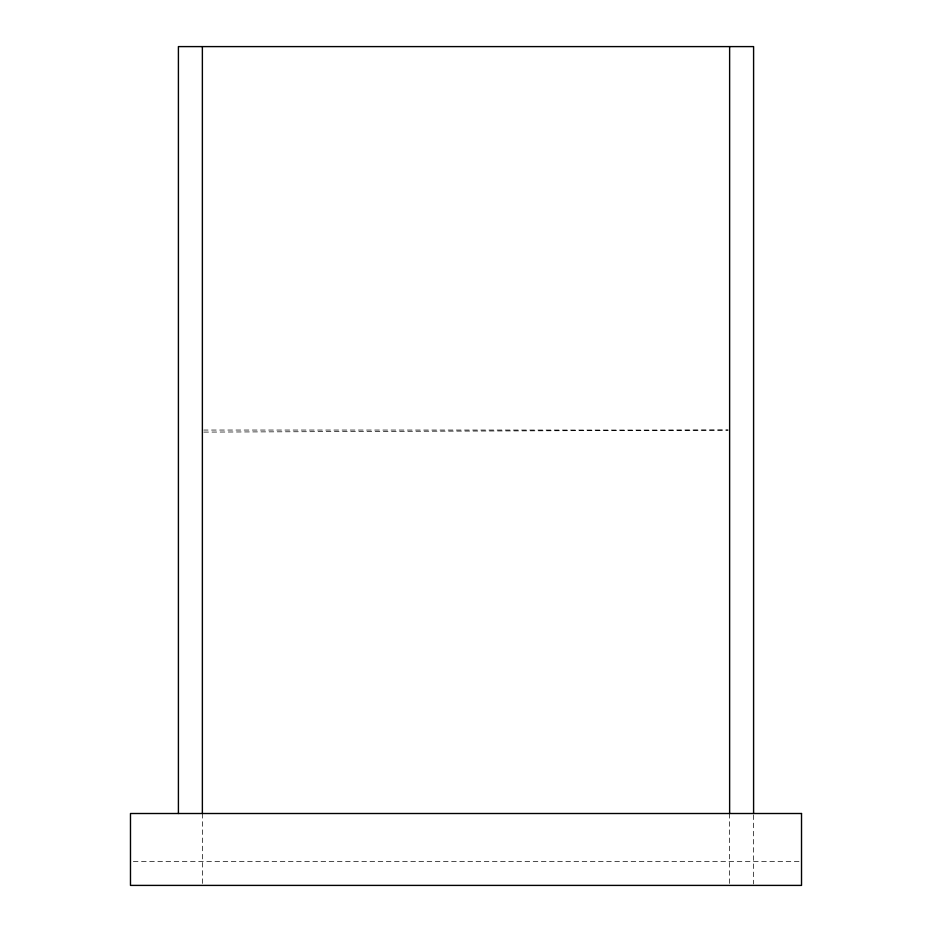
<?xml version="1.0" encoding="UTF-8"?>
<svg xmlns="http://www.w3.org/2000/svg" width="932" height="932" viewBox="0 0 932 932"><rect width="100%" height="100%" fill="white"/><g stroke="black" fill="none" stroke-linecap="round" stroke-linejoin="round"><path stroke-width="0.7" stroke-dasharray="4.66 3.5" d="M203.828 432.099L728.172 430.06L203.828 430.048M133.358 861.436L800.087 861.436M753.592 814.941L753.592 883.99M729.628 813.508L729.628 885.4M202.372 813.508L202.372 883.99"/><path stroke-width="1.4" d="M753.592 813.508L753.592 46.6L178.408 46.6L178.408 813.508M729.628 46.6L729.628 813.508M202.372 46.6L202.372 813.508M801.52 813.508L130.48 813.508L130.48 885.4L801.52 885.4L801.52 813.508"/></g></svg>
